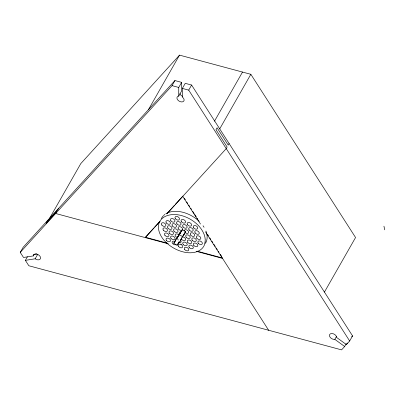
<?xml version="1.0" encoding="UTF-8"?>
<svg xmlns="http://www.w3.org/2000/svg" width="405" height="405" viewBox="0 0 405 405"><rect width="100%" height="100%" fill="white"/><g stroke="black" fill="none" stroke-linecap="round" stroke-linejoin="round"><path stroke-width="0.61" d="M344.655 346.488L334.824 339.355A3.878 2.562 29.7 0 1 329.645 336.439A3.878 2.562 29.7 0 1 332.419 333.568A3.878 2.562 29.7 0 1 336.636 337.481L346.407 344.564L349.662 340.985L352.558 335.907L191.595 85.045L185.252 83.339L182.356 88.417L182.341 97.114A3.878 2.562 29.7 0 1 183.283 101.544A3.878 2.562 29.7 0 1 177.765 99.974A3.878 2.562 29.7 0 1 178.737 96.086L178.747 87.445L181.642 82.367L174.93 80.565L23.146 247.303L20.25 252.376L23.515 257.469L33.362 255.904A3.878 2.562 29.7 0 1 37.599 254.391A3.878 2.562 29.7 0 1 40.343 258.83A3.878 2.562 29.7 0 1 35.154 258.8L25.373 260.364L28.831 265.751L341.572 349.874L344.655 346.488L346.103 343.951M181.642 82.367L181.632 91.014L178.737 96.086M25.373 260.364L27.398 256.81M49.663 218.173L80.782 163.61L179.531 55.126L250.842 74.307L355.56 237.517L324.44 292.081M58.538 208.418L57.637 210.008L47.127 221.55L46.038 223.454L56.548 211.911L55.642 213.496L168.323 243.805M33.362 255.904L34.228 254.381M35.154 258.8L37.756 254.234M148.412 109.694L179.531 55.126M20.25 252.376L172.034 85.637L174.93 80.565M349.662 340.985L188.705 90.123L191.595 85.045M214.493 121.176L242.504 72.065M219.718 128.871L250.842 74.307M229.134 143.547L228.228 145.132L217.08 127.762L215.997 129.666L227.139 147.035L226.238 148.62L166.87 213.84M181.885 237.694L180.493 240.433A2.43 1.605 29.7 0 1 179.602 241.765L177.056 245.288L173.74 243.258L177.633 236.687M177.522 237.229L182.351 229.635L185.667 231.665L180.438 240.231M173.74 243.258L176.013 239.568A2.43 1.605 29.7 0 1 176.909 238.236L180.316 233.083M177.122 238.206L182.351 229.635M177.056 245.288L179.081 241.734M182.463 236.682L183.04 235.664M334.824 339.355L336.565 336.312M346.407 344.564L347.272 343.04M183.662 234.657L185.667 231.665M153.854 228.02L145.425 237.279L167.331 243.172M154.695 227.094L159.752 221.535M167.341 213.202L174.504 205.33M175.345 204.409L182.933 196.071M145.243 237.598L160.086 221.292M351.742 336.803L352.558 335.907M33.767 254.411L36.825 253.92M180.017 233.128L179.805 233.159A2.43 1.605 29.7 0 0 178.909 234.495L178.969 234.692M172.034 85.637L178.747 87.445M182.356 88.417L188.705 90.123M197.154 251.191L222.709 258.066M196.339 251.343L222.532 258.385M179.456 234.713L182.771 236.743M184.295 198.192L185.313 199.781M186.675 201.903L187.692 203.492M188.715 205.082L189.732 206.672M190.755 208.261L191.433 209.319M192.795 211.44L194.152 213.556M194.83 214.62L196.192 216.736M197.215 218.325L197.893 219.388M207.75 234.753L208.433 235.811M209.79 237.932L210.813 239.522M211.83 241.112L212.853 242.701M213.87 244.291L215.232 246.412M216.25 248.002L217.272 249.591M218.29 251.181L218.973 252.239M220.33 254.36L221.692 256.476M182.751 196.39L200.475 224.011M205.588 231.979L268.647 330.257M177.562 238.722L178.251 239.998M383.945 226.203L384.75 229.822M181.399 244.266A2.43 1.605 29.7 0 1 180.822 244.012M184.118 234.075A2.43 1.605 29.7 0 1 183.227 235.411M179.638 233.214A2.43 1.605 29.7 0 1 181.045 231.807M161.393 218.589A25.277 16.686 29.7 0 1 163.579 215.541M164.045 215.106A25.277 16.686 29.7 0 1 164.921 214.397M165.888 213.749A25.277 16.686 29.7 0 1 199.184 221.343M203.057 225.793A25.277 16.686 29.7 0 1 204.039 227.266M205.937 231.037A25.277 16.686 29.7 0 1 206.499 232.708M206.651 233.255A25.277 16.686 29.7 0 1 205.381 243.445M176.135 244.539A2.43 1.605 29.7 0 1 173.127 244.063A2.43 1.605 29.7 0 1 172.383 241.588A2.43 1.605 29.7 0 1 175.259 241.628M177.025 237.36A2.43 1.605 29.7 0 1 175.279 234.475A2.43 1.605 29.7 0 1 178.747 234.778M182.599 236.925A2.43 1.605 29.7 0 1 185.53 238.717A2.43 1.605 29.7 0 1 184.265 240.605A2.43 1.605 29.7 0 1 181.334 238.813M180.706 240.347A2.43 1.605 29.7 0 1 180.832 242.301A2.43 1.605 29.7 0 1 178.57 242.489M184.169 231.118A2.43 1.605 29.7 0 1 186.735 229.934A2.43 1.605 29.7 0 1 188.482 232.819A2.43 1.605 29.7 0 1 185.009 232.51M182.483 96.309A3.878 2.562 29.7 0 1 179.947 93.636M205.122 241.932L204.181 245.521A25.277 16.686 29.7 0 1 186.705 252.593C178.17 251.368 170.237 247.04 164.41 240.707A25.277 16.686 29.7 0 1 159.585 221.758C162.886 215.556 170.591 213.961 177.061 214.69A25.277 16.686 29.7 0 1 199.356 226.572C202.89 230.835 205.872 236.247 205.122 241.932M175.431 218.781A2.43 1.605 29.7 0 0 179.309 219.53A2.43 1.605 29.7 0 0 176.975 216.472A2.43 1.605 29.7 0 0 175.431 218.781M170.9 220.877A2.43 1.605 29.7 0 0 174.778 221.626A2.43 1.605 29.7 0 0 172.444 218.568A2.43 1.605 29.7 0 0 170.9 220.877M166.369 222.973A2.43 1.605 29.7 0 0 170.247 223.722A2.43 1.605 29.7 0 0 167.913 220.659A2.43 1.605 29.7 0 0 166.369 222.973M161.838 225.069A2.43 1.605 29.7 0 0 165.721 225.818A2.43 1.605 29.7 0 0 163.387 222.755A2.43 1.605 29.7 0 0 161.838 225.069M181.511 221.808A2.43 1.605 29.7 0 0 185.394 222.553A2.43 1.605 29.7 0 0 183.06 219.495A2.43 1.605 29.7 0 0 181.511 221.808M176.975 223.914A2.43 1.605 29.7 0 0 180.858 224.659A2.43 1.605 29.7 0 0 178.524 221.601A2.43 1.605 29.7 0 0 176.975 223.914M172.444 226.005A2.43 1.605 29.7 0 0 176.327 226.754A2.43 1.605 29.7 0 0 173.993 223.697A2.43 1.605 29.7 0 0 172.444 226.005M167.913 228.101A2.43 1.605 29.7 0 0 171.796 228.85A2.43 1.605 29.7 0 0 169.462 225.787A2.43 1.605 29.7 0 0 167.913 228.101M163.387 230.197A2.43 1.605 29.7 0 0 167.265 230.946A2.43 1.605 29.7 0 0 164.931 227.883A2.43 1.605 29.7 0 0 163.387 230.197M187.591 224.841A2.43 1.605 29.7 0 0 191.469 225.585A2.43 1.605 29.7 0 0 189.135 222.527A2.43 1.605 29.7 0 0 187.591 224.841M183.06 226.937A2.43 1.605 29.7 0 0 186.938 227.681A2.43 1.605 29.7 0 0 184.604 224.623A2.43 1.605 29.7 0 0 183.06 226.937M178.529 229.033A2.43 1.605 29.7 0 0 182.412 229.777A2.43 1.605 29.7 0 0 180.073 226.719A2.43 1.605 29.7 0 0 178.529 229.033M173.993 231.133A2.43 1.605 29.7 0 0 177.876 231.883A2.43 1.605 29.7 0 0 175.542 228.825A2.43 1.605 29.7 0 0 173.993 231.133M193.772 245.364A2.43 1.605 29.7 0 0 197.655 246.108A2.43 1.605 29.7 0 0 195.321 243.051A2.43 1.605 29.7 0 0 193.772 245.364M193.661 227.883A2.43 1.605 29.7 0 0 197.544 228.628A2.43 1.605 29.7 0 0 195.21 225.57A2.43 1.605 29.7 0 0 193.661 227.883M196.754 238.14A2.43 1.605 29.7 0 0 200.637 238.884A2.43 1.605 29.7 0 0 198.303 235.826A2.43 1.605 29.7 0 0 196.754 238.14M195.21 233.012A2.43 1.605 29.7 0 0 199.088 233.756A2.43 1.605 29.7 0 0 196.754 230.698A2.43 1.605 29.7 0 0 195.21 233.012M190.684 235.097A2.43 1.605 29.7 0 0 194.562 235.842A2.43 1.605 29.7 0 0 192.228 232.784A2.43 1.605 29.7 0 0 190.684 235.097M169.462 233.229A2.43 1.605 29.7 0 0 173.345 233.979A2.43 1.605 29.7 0 0 171.011 230.916A2.43 1.605 29.7 0 0 169.462 233.229M184.71 249.556A2.43 1.605 29.7 0 0 188.593 250.3A2.43 1.605 29.7 0 0 186.26 247.242A2.43 1.605 29.7 0 0 184.71 249.556M189.246 247.45A2.43 1.605 29.7 0 0 193.129 248.194A2.43 1.605 29.7 0 0 190.795 245.136A2.43 1.605 29.7 0 0 189.246 247.45M178.635 246.523A2.43 1.605 29.7 0 0 182.513 247.268A2.43 1.605 29.7 0 0 180.179 244.21A2.43 1.605 29.7 0 0 178.635 246.523M164.931 235.325A2.43 1.605 29.7 0 0 168.814 236.074A2.43 1.605 29.7 0 0 166.48 233.012A2.43 1.605 29.7 0 0 164.931 235.325M166.48 240.454A2.43 1.605 29.7 0 0 170.363 241.203A2.43 1.605 29.7 0 0 168.024 238.14A2.43 1.605 29.7 0 0 166.48 240.454M183.166 244.428A2.43 1.605 29.7 0 0 187.044 245.172A2.43 1.605 29.7 0 0 184.71 242.114A2.43 1.605 29.7 0 0 183.166 244.428M171.011 238.358A2.43 1.605 29.7 0 0 174.889 239.107A2.43 1.605 29.7 0 0 172.555 236.049A2.43 1.605 29.7 0 0 171.011 238.358M186.148 237.203A2.43 1.605 29.7 0 0 190.031 237.948A2.43 1.605 29.7 0 0 187.692 234.89A2.43 1.605 29.7 0 0 186.148 237.203M192.233 240.226A2.43 1.605 29.7 0 0 196.111 240.97A2.43 1.605 29.7 0 0 193.777 237.912A2.43 1.605 29.7 0 0 192.233 240.226M187.697 242.332A2.43 1.605 29.7 0 0 191.575 243.076A2.43 1.605 29.7 0 0 189.241 240.018A2.43 1.605 29.7 0 0 187.697 242.332M198.303 243.268A2.43 1.605 29.7 0 0 202.181 244.012A2.43 1.605 29.7 0 0 199.847 240.955A2.43 1.605 29.7 0 0 198.303 243.268M189.135 229.969A2.43 1.605 29.7 0 0 193.018 230.713A2.43 1.605 29.7 0 0 190.684 227.656A2.43 1.605 29.7 0 0 189.135 229.969"/></g></svg>
